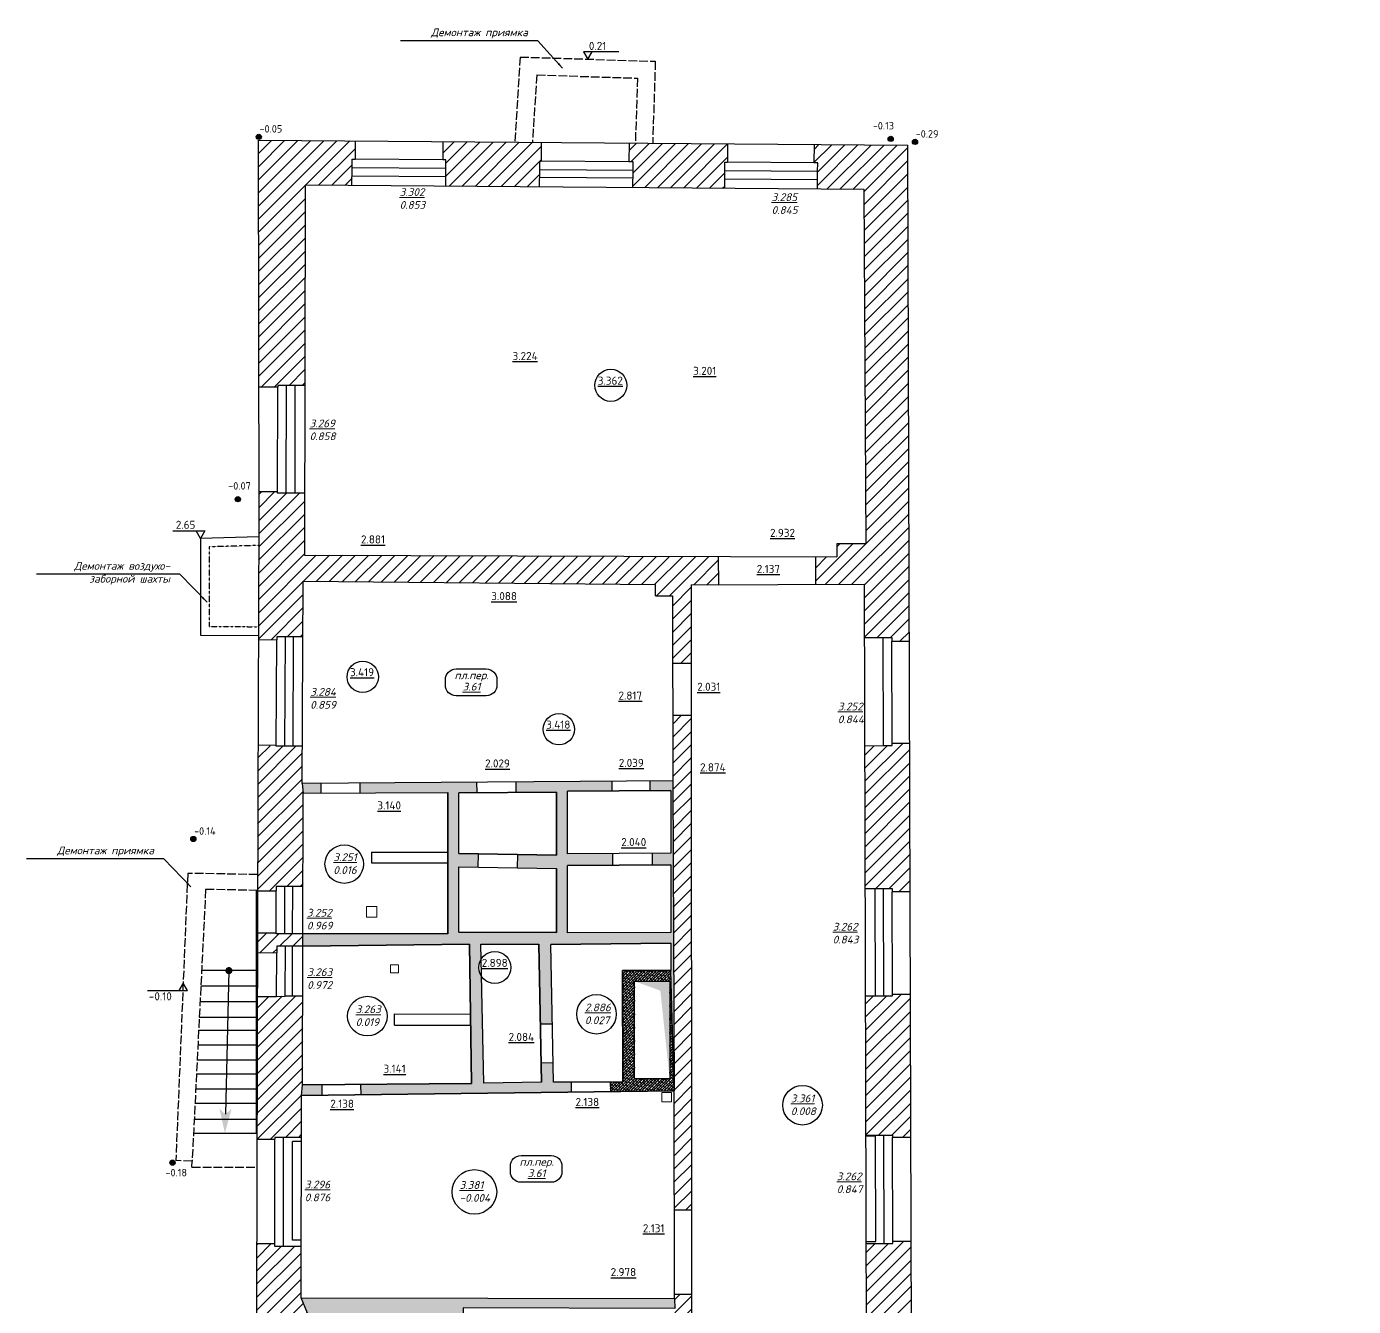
# Model space of a CAD drawing. Header units: millimetres. Extents: x 904015 to 974929, y 1623728 to 1674870.
# Drawn here: x 904015 to 925450, y 1652869 to 1673551 of the extents above; entities that cross this region are included whole.
import ezdxf

# ---------------------------------------------------------------- set-up
doc = ezdxf.new("R2010")
doc.units = ezdxf.units.MM
for name, pattern in [('334', [5, 4, -1]), ('ACAD_ISO02W100', [15, 12, -3]), ('ACAD_ISO10W100', [18, 12, -3, 0, -3])]:
    doc.linetypes.add(name, pattern=pattern)
for name, color, linetype in [('_0', 7, 'Continuous'), ('Вентиляция', 150, 'Continuous'), ('Контур', 7, 'Continuous'), ('Отметки', 7, 'Continuous'), ('Перепад', 251, 'ACAD_ISO02W100'), ('Рама', 121, 'Continuous'), ('Штриховка', 252, 'Continuous')]:
    doc.layers.add(name, color=color, linetype=linetype)
doc.layers.add('Дренаж', color=160, linetype='Continuous', lineweight=20)
doc.styles.add('CIFRY', font='ROMANT.shx', dxfattribs={"oblique": 15, "height": 125})
doc.styles.add('DIST', font='TXT.shx', dxfattribs={"width": 0.8})
doc.styles.add('ISOCPEUR', font='isocpeur.ttf', dxfattribs={"width": 0.95})
doc.dimstyles.new('GENPLAN', dxfattribs={"dimscale": 0.1, "dimtxt": 1.1, "dimasz": 1, "dimexe": 0.65, "dimexo": 0.75, "dimgap": 0.8, "dimtad": 1, "dimdec": 0, "dimlfac": 1000, "dimzin": 0, "dimtxsty": 'DIST', "dimblk1": 'OBLIQUE', "dimblk2": 'OBLIQUE', "dimsah": 1, "dimcen": -1, "dimaunit": 1, "dimadec": 3, "dimazin": 0, "dimtfac": 0.75, "dimtdec": 0, "dimtix": 1, "dimtmove": 0, "dimatfit": 3, "dimfxl": 1, "dimtvp": 0.6, "dimarcsym": 0})

# ---------------------------------------------------------------- blocks, each defined once
blk = doc.blocks.new('S1')
at = {"color": 0, "const_width": 0.75}
blk.add_lwpolyline([(-0.375, 0, 1), (0.375, 0, 1)], format="xyb", close=True, dxfattribs=at)
blk = doc.blocks.new('*U2858')
at = {"layer": 'Штриховка'}
blk.add_lwpolyline([(0, 0), (1.966, 1.237)], dxfattribs=at)
blk.add_solid([(2.223, 1.399), (1.836, 1.272), (1.941, 1.105), (1.966, 1.237)], dxfattribs=at)
at = {"layer": 'Штриховка', "xscale": 0.07662220042706862, "yscale": 0.07662220042706862, "zscale": 0.07662220042706862, "rotation": 180.7212171987366}
blk.add_blockref('S1', (0, 0), dxfattribs=at)
blk = doc.blocks.new('806')
at = {"color": 0, "const_width": 0.6}
blk.add_lwpolyline([(-0.3, 0, 1), (0.3, 0, 1)], format="xyb", close=True, dxfattribs=at)
at = {"color": 0}
blk.add_circle((0, 0), 0.6, dxfattribs=at)
blk = doc.blocks.new('_Oblique')
at = {"color": 0, "linetype": 'ByBlock', "lineweight": -2}
blk.add_line((-0.5, -0.5), (0.5, 0.5), dxfattribs=at)
blk = doc.blocks.new('1этаж')
at = {"layer": '_0', "ltscale": 0.03, "true_color": 0xed1f24}
h = blk.add_hatch(dxfattribs=at)
h.set_pattern_fill('ANSI38', color=240, scale=10)
h.set_pattern_definition([(45, (-1056.295, -780.966), (-22.4506403, 22.4506403), []), (135, (-1056.295, -780.966), (-67.3519209, 22.4506403), [79.375, -47.625])])
h.paths.add_polyline_path([(913399, 1660581), (913034, 1660578), (913035, 1660422), (913364, 1660424), (913364, 1659414), (913063, 1659412), (913064, 1659222), (913364, 1659224), (913364, 1658132), (911698, 1658126), (911698, 1659213), (912424, 1659218), (912423, 1659408), (911698, 1659404), (911698, 1660413), (912419, 1660418), (912418, 1660574), (910867, 1660564), (910868, 1660396), (911519, 1660401), (911519, 1659380), (910888, 1659391), (910884, 1659175), (911519, 1659164), (911519, 1658131), (909941, 1658136), (909942, 1659191), (910250, 1659186), (910254, 1659402), (909942, 1659408), (909942, 1660390), (910236, 1660392), (910235, 1660559), (908350, 1660547), (908349, 1660386), (909763, 1660393), (909763, 1658111), (907424, 1658109), (907424, 1657908), (910115, 1657944), (910144, 1655692), (908360, 1655676), (908362, 1655510), (911760, 1655553), (911760, 1655715), (911472, 1655715), (911466, 1656023), (911270, 1656019), (911276, 1655711), (910346, 1655699), (910309, 1657421, -0.148924), (910265, 1657565, -0.137961), (910303, 1657700), (910297, 1657945), (911233, 1657940), (911258, 1656653), (911454, 1656657), (911430, 1657937), (913365, 1657957), (913365, 1657518), (913418, 1655574)])
h.paths.add_polyline_path([(907720, 1660543), (907412, 1660540), (907429, 1660380), (907720, 1660382)])
h.paths.add_polyline_path([(907727, 1655670), (907419, 1655667), (907398, 1655497), (907730, 1655502)])
h = blk.add_hatch(dxfattribs=at)
h.set_pattern_fill('ANSI38', color=240, scale=10)
h.paths.add_polyline_path([(913365, 1657518), (912584, 1657518), (912593, 1655715), (912389, 1655715), (912391, 1655561), (913418, 1655574)])
h.paths.add_polyline_path([(912781, 1657343), (913348, 1657343), (913348, 1655769), (912781, 1655769)], flags=16)
h = blk.add_hatch(dxfattribs=at)
h.set_pattern_fill('ANSI38', color=240, scale=10)
h.paths.add_polyline_path([(913425, 1652219), (907393, 1652225), (907495, 1651979), (909756, 1651975), (909749, 1648177), (909749, 1648079), (910007, 1647964), (910007, 1648958), (913437, 1648975), (913432, 1649112), (910007, 1649114), (910011, 1652067), (913430, 1652057)])
at = {"layer": 'Штриховка', "ltscale": 0.03}
h = blk.add_hatch(dxfattribs=at)
h.set_pattern_fill('_USER', color=256, scale=150, angle=45, pattern_type=0)
h.set_pattern_definition([(45, (-1056.3, -780.97), (-106.066017, 106.066017), [])])
h.paths.add_polyline_path([(907393, 1652225), (907394, 1653055), (907109, 1653055), (906969, 1653056), (906969, 1653105), (906677, 1653105), (906675, 1652109), (906675, 1650892), (906806, 1650892), (906806, 1650858), (907482, 1650858), (907495, 1651979)])
h.paths.add_polyline_path([(907470, 1649857), (906807, 1649856), (906807, 1649810), (906676, 1649810), (906678, 1646754), (906990, 1646754), (906990, 1646810), (907531, 1646811), (907530, 1647386), (907777, 1647386), (907777, 1647532), (909186, 1647534), (909186, 1647388), (911984, 1647393), (911983, 1647639), (911983, 1647967), (910007, 1647964), (909749, 1648079), (907450, 1648090)])
h.paths.add_polyline_path([(913698, 1652284), (913425, 1652283), (913425, 1652219), (913430, 1652057), (913431, 1650548), (913699, 1650548)])
h.paths.add_polyline_path([(914164, 1647993), (913699, 1647997), (913699, 1649187), (913432, 1649187), (913432, 1649112), (913437, 1648975), (913431, 1647969), (912835, 1647968), (912836, 1647395), (913214, 1647395), (913448, 1647396), (913450, 1646886), (913473, 1642840), (913907, 1642843), (913875, 1647389), (914143, 1647385)])
h.paths.add_polyline_path([(922774, 1640009), (922692, 1640009), (922514, 1640020), (922229, 1640021), (922229, 1639569), (922773, 1639569)])
h.paths.add_polyline_path([(962918, 1645557), (962446, 1645556), (962456, 1642266), (962931, 1642316)])
h.paths.add_polyline_path([(969613, 1645043), (969313, 1645041), (969314, 1644856), (969174, 1644855), (968754, 1644851), (968764, 1643491), (968756, 1643319), (968759, 1642752), (969179, 1642754), (969319, 1642754), (969319, 1642686), (969625, 1642688)])
h.paths.add_polyline_path([(962731, 1653127), (962251, 1653126), (962252, 1652456), (962230, 1652298), (962241, 1650476), (962736, 1650479)])
h.paths.add_polyline_path([(962730, 1657258), (962201, 1657260), (962202, 1656028), (962245, 1656028), (962245, 1655843), (962248, 1654489), (962728, 1654490), (962725, 1655866)])
h.paths.add_polyline_path([(913696, 1661645), (913396, 1661645), (913399, 1660581), (913418, 1655574), (913422, 1653644), (913698, 1653645)])
h.paths.add_polyline_path([(907424, 1658109), (906991, 1658110), (906991, 1658125), (906688, 1658126), (906687, 1657806), (907000, 1657806), (907001, 1657909), (907424, 1657908)])
h.paths.add_polyline_path([(950453, 1636084), (945083, 1636107), (945081, 1635620), (946326, 1635616), (946505, 1635623), (947086, 1635622), (947225, 1635621), (949542, 1635618), (949702, 1635622), (950451, 1635622)])
h.paths.add_polyline_path([(950019, 1629784), (949690, 1629784), (949526, 1629781), (948996, 1629782), (948995, 1629375), (948995, 1629235), (948961, 1629235), (948961, 1629190), (948960, 1628918), (950080, 1628916), (950080, 1629213), (950018, 1629213), (950019, 1629353)])
h.paths.add_polyline_path([(939866, 1646488), (939572, 1646490), (939572, 1646278), (939865, 1646276)], flags=0)
h.paths.add_polyline_path([(944633, 1670737), (931348, 1670716), (931350, 1669371), (931502, 1669371), (931503, 1669191), (931791, 1669191), (931791, 1669244), (931931, 1669244), (932163, 1669244), (932164, 1669986), (943882, 1670004), (943882, 1669255), (944070, 1669255), (944210, 1669255), (944210, 1669219), (944478, 1669219), (944478, 1669379), (944633, 1669379)])
h.paths.add_polyline_path([(944633, 1667395), (944478, 1667394), (944478, 1667551), (944210, 1667551), (944210, 1667505), (944070, 1667505), (943882, 1667505), (943882, 1666226), (944070, 1666226), (944210, 1666226), (944210, 1666193), (944483, 1666193), (944483, 1666351), (944633, 1666351)])
h.paths.add_polyline_path([(932160, 1667509), (931928, 1667509), (931788, 1667510), (931788, 1667541), (931505, 1667541), (931505, 1667399), (931353, 1667399), (931354, 1666342), (931523, 1666342), (931523, 1666160), (931786, 1666160), (931786, 1666223), (931926, 1666222), (932158, 1666222)])
h.paths.add_polyline_path([(932155, 1664493), (931923, 1664493), (931783, 1664494), (931783, 1664539), (931526, 1664539), (931526, 1664384), (931357, 1664383), (931359, 1663302), (931525, 1663302), (931525, 1663155), (931810, 1663155), (931810, 1663182), (931950, 1663182), (932153, 1663182)])
h.paths.add_polyline_path([(944633, 1664368), (944483, 1664368), (944483, 1664524), (944210, 1664524), (944210, 1664487), (944070, 1664487), (943882, 1664487), (943881, 1663205), (944064, 1663205), (944204, 1663205), (944204, 1663177), (944486, 1663177), (944485, 1663329), (944634, 1663329)])
h.paths.add_polyline_path([(944634, 1660849), (944634, 1661302), (944486, 1661302), (944486, 1661462), (944204, 1661461), (944204, 1661430), (944064, 1661430), (943881, 1661430), (943881, 1660132), (944063, 1660132), (944203, 1660133), (944203, 1660120), (944483, 1660121), (944482, 1660272), (944636, 1660273)])
h.paths.add_polyline_path([(932150, 1661450), (931947, 1661450), (931807, 1661451), (931807, 1661485), (931528, 1661485), (931528, 1661338), (931362, 1661337), (931363, 1660268), (931517, 1660268), (931517, 1660102), (931790, 1660103), (931790, 1660126), (931930, 1660126), (932148, 1660126)])
h.paths.add_polyline_path([(944645, 1658294), (944491, 1658294), (944490, 1658427), (944207, 1658426), (944207, 1658380), (944067, 1658379), (943883, 1658379), (943886, 1657112), (944088, 1657112), (944228, 1657113), (944228, 1657091), (944486, 1657092), (944486, 1657261), (944650, 1657262)])
h.paths.add_polyline_path([(932145, 1658400), (931927, 1658400), (931787, 1658401), (931787, 1658436), (931519, 1658436), (931519, 1658275), (931366, 1658275), (931367, 1657612), (931366, 1657214), (931521, 1657213), (931521, 1657074), (931785, 1657073), (931785, 1657091), (931925, 1657090), (932143, 1657090)])
h.paths.add_polyline_path([(932140, 1655353), (931922, 1655353), (931782, 1655354), (931516, 1655367), (931516, 1655216), (931361, 1655216), (931358, 1654172), (931510, 1654172), (931510, 1654017), (931796, 1654017), (931796, 1654037), (931936, 1654036), (932138, 1654036)])
h.paths.add_polyline_path([(944659, 1655220), (944495, 1655219), (944494, 1655363), (944232, 1655362), (944232, 1655358), (944092, 1655357), (943891, 1655357), (943893, 1654082), (944095, 1654082), (944235, 1654083), (944235, 1654030), (944518, 1654032), (944518, 1654178), (944664, 1654179)])
h.paths.add_polyline_path([(944673, 1652178), (944527, 1652178), (944526, 1652342), (944239, 1652341), (944239, 1652289), (944099, 1652288), (943898, 1652288), (943901, 1651034), (944102, 1651034), (944242, 1651035), (944242, 1650997), (944520, 1650999), (944520, 1651140), (944678, 1651141)])
h.paths.add_polyline_path([(932135, 1652310), (931933, 1652310), (931793, 1652309), (931505, 1652309), (931505, 1652176), (931353, 1652176), (931351, 1651113), (931499, 1651112), (931499, 1650974), (931791, 1650973), (931791, 1651000), (931931, 1650999), (932133, 1650999)])
h.paths.add_polyline_path([(907429, 1660380), (907412, 1660540), (907415, 1661141), (907133, 1661142), (906993, 1661142), (906696, 1661161), (906693, 1660301), (906690, 1658806), (906992, 1658805), (906992, 1658875), (907132, 1658875), (907426, 1658874)])
h.paths.add_polyline_path([(907422, 1657102), (907139, 1657103), (906999, 1657096), (906686, 1657097), (906681, 1654789), (906972, 1654789), (906972, 1654820), (907112, 1654819), (907397, 1654819), (907398, 1655497), (907419, 1655667)])
h.paths.add_polyline_path([(928531, 1647981), (928353, 1647981), (928353, 1648098), (927418, 1648099), (927417, 1648006), (926379, 1648007), (926379, 1647785), (926357, 1647785), (926355, 1647385), (928491, 1647375), (928491, 1647490), (928492, 1647570), (928530, 1647570)], flags=17)
edge = h.paths.add_edge_path()
edge.add_line((933238, 1625638), (933234, 1625719))
edge.add_line((933234, 1625719), (933115, 1625713))
edge.add_line((933115, 1625713), (933117, 1625848))
edge.add_line((933117, 1625848), (933028, 1625849))
edge.add_arc((932622, 1625857), 406, 358.9667, 535.3408)
edge.add_line((932218, 1625890), (932115, 1625891))
edge.add_line((932115, 1625891), (932104, 1624748))
edge.add_line((932104, 1624748), (933285, 1624735))
edge.add_line((933285, 1624735), (933286, 1624834))
edge.add_arc((933258, 1625236), 402, 274.0488, 452.8494)
edge = h.paths.add_edge_path()
edge.add_arc((935313, 1625232), 408, 0, 360)
edge = h.paths.add_edge_path()
edge.add_arc((938254, 1625233), 406, 0, 360)
edge = h.paths.add_edge_path()
edge.add_arc((941291, 1625234), 407, 0, 360)
edge = h.paths.add_edge_path()
edge.add_line((944445, 1625954), (944347, 1625951))
edge.add_arc((943935, 1625877), 419, 10.2053, 183.4587)
edge.add_line((943517, 1625851), (943435, 1625850))
edge.add_line((943435, 1625850), (943437, 1625730))
edge.add_line((943437, 1625730), (943289, 1625729))
edge.add_line((943289, 1625729), (943289, 1625647))
edge.add_arc((943314, 1625239), 409, 93.5576, 270.224)
edge.add_line((943316, 1624829), (943316, 1624759))
edge.add_line((943316, 1624759), (944468, 1624754))
edge.add_line((944468, 1624754), (944445, 1625954))
h.paths.add_polyline_path([(969356, 1670956), (968076, 1670956), (968016, 1670818), (968035, 1670201), (968627, 1670184), (968609, 1668755), (968583, 1668485), (968601, 1665792), (968598, 1665603), (968599, 1664540), (968058, 1664540), (968050, 1664249), (967614, 1664255), (967605, 1663752), (968629, 1663733), (968630, 1663438), (968918, 1663439), (969058, 1663440), (969059, 1663390), (969389, 1663391), (969388, 1663663)])
h.paths.add_polyline_path([(968585, 1664476), (968585, 1664249), (968139, 1664249), (968139, 1664476)], flags=16)
h.paths.add_polyline_path([(967045, 1670821), (966973, 1670956), (964954, 1670956), (964954, 1670632), (965003, 1670631), (965002, 1670491), (965000, 1670192), (966450, 1670181), (966701, 1670239), (967035, 1670229)])
h.paths.add_polyline_path([(963516, 1670642), (963530, 1670642), (963530, 1670955), (961937, 1670955), (961938, 1670645), (961952, 1670505), (961954, 1670203), (962845, 1670208), (963080, 1670206), (963512, 1670203), (963515, 1670502)])
h.paths.add_polyline_path([(960511, 1670955), (958957, 1670955), (959002, 1662831), (959303, 1662832), (959302, 1662869), (959442, 1662870), (959726, 1662871), (959721, 1663848), (960314, 1663845), (960316, 1664361), (959729, 1664370), (959705, 1670191), (960476, 1670195), (960474, 1670497), (960474, 1670637), (960511, 1670637)])
h.paths.add_polyline_path([(966262, 1664275), (961656, 1664342), (961641, 1663838), (962197, 1663838), (962197, 1663039), (962198, 1662202), (962358, 1662202), (962358, 1661614), (962198, 1661614), (962200, 1658650), (962734, 1658648), (962751, 1663844), (966252, 1663778)])
h.paths.add_polyline_path([(959734, 1661140), (959451, 1661139), (959311, 1661138), (959311, 1661169), (959011, 1661167), (959022, 1659204), (959024, 1658777), (959323, 1658778), (959323, 1658831), (959463, 1658831), (959743, 1658832), (959738, 1660267)])
h.paths.add_polyline_path([(959748, 1657078), (959468, 1657077), (959328, 1657077), (959328, 1657144), (959030, 1657143), (959038, 1654763), (959327, 1654764), (959326, 1654820), (959466, 1654822), (959751, 1654824), (959742, 1655794), (959752, 1655974)])
h.paths.add_polyline_path([(959771, 1652504), (959766, 1653101), (959482, 1653098), (959342, 1653091), (959044, 1653089), (959052, 1650862), (959343, 1650863), (959342, 1650885), (959482, 1650886), (959788, 1650889), (959773, 1652346)])
h.paths.add_polyline_path([(946957, 1640610), (946161, 1640610), (946000, 1640616), (940729, 1640619), (940557, 1640630), (938193, 1640636), (938214, 1641771), (938217, 1641914), (938267, 1644653), (939206, 1644654), (939390, 1644654), (940597, 1644656), (940765, 1644647), (945983, 1644631), (946154, 1644665), (946505, 1644666), (946505, 1644822), (944568, 1644818), (944539, 1647413), (945887, 1647411), (945887, 1647552), (945888, 1647692), (945926, 1647692), (945927, 1648129), (944691, 1648132), (944687, 1649181), (944528, 1649180), (944528, 1649323), (944246, 1649322), (944246, 1649302), (944106, 1649301), (943905, 1649301), (943908, 1647721), (932127, 1647717), (932130, 1649266), (931928, 1649266), (931788, 1649266), (931788, 1649293), (931495, 1649294), (931494, 1649135), (931346, 1649136), (931343, 1648092), (930286, 1648094), (930286, 1647977), (930138, 1647978), (930138, 1647562), (930170, 1647562), (930169, 1647482), (930169, 1647367), (931490, 1647360), (931497, 1644812), (930941, 1644818), (930941, 1644649), (935554, 1644648), (935704, 1644645), (936918, 1644636), (937113, 1644634), (938060, 1644626), (938262, 1644652), (938186, 1640636), (935701, 1640644), (935526, 1640633), (930051, 1640644), (929882, 1640645), (929237, 1640648), (929234, 1640059), (937802, 1640040), (946955, 1640007)])
h.paths.add_polyline_path([(934568, 1645253), (934574, 1647392), (939571, 1647431), (939571, 1647159), (939870, 1647157), (939871, 1647397), (943919, 1647406), (943920, 1645262), (939858, 1645260), (939860, 1645514), (939573, 1645516), (939573, 1645244)], flags=16)
h.paths.add_polyline_path([(934278, 1645254), (932110, 1645254), (932109, 1647377), (934284, 1647396)], flags=16)
h.paths.add_polyline_path([(929616, 1644832), (924460, 1644886), (924465, 1647394), (925421, 1647390), (925423, 1647790), (925369, 1647790), (925370, 1648009), (925233, 1648009), (925233, 1648103), (923706, 1648106), (923239, 1648107), (923239, 1647795), (923279, 1647795), (923279, 1647655), (923279, 1647387), (923898, 1647387), (923898, 1640011), (923559, 1640011), (923558, 1639568), (924366, 1639567), (924345, 1640070), (928191, 1640061), (928191, 1640653), (927598, 1640656), (924487, 1640656), (924483, 1641731), (924470, 1644676), (927451, 1644689), (927622, 1644690), (929616, 1644666)])
h.paths.add_polyline_path([(920965, 1641356), (920965, 1642860), (920955, 1642926), (920960, 1643209), (920965, 1643270), (920965, 1644297), (920963, 1644351), (920963, 1644578), (920965, 1644642), (920965, 1647388), (921554, 1647388), (921554, 1647656), (921554, 1647796), (921595, 1647796), (921595, 1648110), (919483, 1648114), (919482, 1647795), (919513, 1647398), (920519, 1647398), (920516, 1645860), (918883, 1645870), (918881, 1645548), (919057, 1645547), (919058, 1645658), (920507, 1645649), (920509, 1639971), (920182, 1639971), (920182, 1639747), (919479, 1639747), (919479, 1639569), (920858, 1639569), (920857, 1639299), (921280, 1639299), (921273, 1639570), (921404, 1639570), (921404, 1640022), (920979, 1640022), (920980, 1641185)])
h.paths.add_polyline_path([(917322, 1639970), (916926, 1639970), (916922, 1640512), (916769, 1640511), (916764, 1641075), (916917, 1641076), (916896, 1643806), (916753, 1643805), (916741, 1645430), (916884, 1645431), (916868, 1647398), (917895, 1647398), (917921, 1647728), (917892, 1648117), (917264, 1648118), (917261, 1649167), (916966, 1649166), (916966, 1649137), (916826, 1649137), (916531, 1649136), (916534, 1647973), (916150, 1647976), (916144, 1647395), (916435, 1647395), (916459, 1643717), (916518, 1643717), (916521, 1643270), (916563, 1643271), (916570, 1642091), (916469, 1642090), (916481, 1640118), (915976, 1640134), (915976, 1639568), (917780, 1639568), (917780, 1639747), (917322, 1639747)])
h.paths.add_polyline_path([(913962, 1635947), (913962, 1636113), (913926, 1639567), (914290, 1639567), (914293, 1640124), (913926, 1640125), (913916, 1641487), (913481, 1641484), (913503, 1637678), (913638, 1637679), (913647, 1636131), (913512, 1636131), (907546, 1636143), (907546, 1636672), (907156, 1636671), (907016, 1636671), (907016, 1636741), (906710, 1636740), (906716, 1635307), (913102, 1635283), (913104, 1634589), (913417, 1634590), (913416, 1634648), (913556, 1634648), (913693, 1634649), (913693, 1634717), (913964, 1634717)])
h.paths.add_polyline_path([(907539, 1640991), (906692, 1640987), (906702, 1638444), (907013, 1638446), (907013, 1638501), (907153, 1638501), (907543, 1638502), (907542, 1638995), (907401, 1638995), (907399, 1640394), (907540, 1640394)])
h.paths.add_polyline_path([(907534, 1645034), (907132, 1645033), (906992, 1645033), (906992, 1645097), (906679, 1645097), (906680, 1643734), (906685, 1642510), (907537, 1642513)])
h.paths.add_polyline_path([(917249, 1653139), (916953, 1653138), (916953, 1653106), (916813, 1653106), (916521, 1653105), (916526, 1650851), (916822, 1650852), (916962, 1650852), (916962, 1650793), (917256, 1650794)])
h.paths.add_polyline_path([(917237, 1657131), (916946, 1657130), (916946, 1657109), (916806, 1657109), (916511, 1657108), (916516, 1654856), (916809, 1654857), (916949, 1654857), (916949, 1654819), (917244, 1654820)])
h.paths.add_polyline_path([(917225, 1661187), (916943, 1661187), (916943, 1661150), (916803, 1661150), (916501, 1661149), (916507, 1658843), (916802, 1658844), (916942, 1658844), (916942, 1658789), (917232, 1658790)])
h.paths.add_polyline_path([(917197, 1670851), (915682, 1670863), (915679, 1670566), (915739, 1670566), (915738, 1670426), (915736, 1670144), (916488, 1670138), (916524, 1664409), (916049, 1664411), (916049, 1664199), (915704, 1664200), (915706, 1663757), (916494, 1663760), (916497, 1662896), (916799, 1662897), (916939, 1662897), (916939, 1662831), (917221, 1662832)])
h.paths.add_polyline_path([(914133, 1664205), (907451, 1664229), (907452, 1665230), (907155, 1665230), (907015, 1665231), (907015, 1665257), (906709, 1665257), (906710, 1664826), (906703, 1662863), (907000, 1662862), (907000, 1662909), (907140, 1662909), (907421, 1662908), (907425, 1663810), (913119, 1663753), (913117, 1663573), (913391, 1663572), (913394, 1662477), (913696, 1662478), (913696, 1663749), (914135, 1663751)])
h.paths.add_polyline_path([(907459, 1670208), (908216, 1670202), (908218, 1670488), (908219, 1670628), (908265, 1670628), (908267, 1670921), (906703, 1670933), (906707, 1666947), (907017, 1666948), (907017, 1666972), (907157, 1666972), (907455, 1666972)])
h.paths.add_polyline_path([(911250, 1670596), (911272, 1670596), (911274, 1670898), (909683, 1670910), (909681, 1670617), (909734, 1670616), (909733, 1670476), (909731, 1670191), (911247, 1670179), (911249, 1670456)])
h.paths.add_polyline_path([(914241, 1670577), (914281, 1670577), (914284, 1670874), (912693, 1670887), (912690, 1670585), (912758, 1670584), (912757, 1670444), (912755, 1670167), (914238, 1670156), (914240, 1670437)])
h.paths.add_polyline_path([(922150, 1636152), (921295, 1636153), (921312, 1636416), (920851, 1636405), (920873, 1636080), (920866, 1635914), (920867, 1634633), (920860, 1634596), (920858, 1634303), (920868, 1634260), (920863, 1627831), (920265, 1627837), (920264, 1627690), (918878, 1627702), (918879, 1627849), (918170, 1627856), (918166, 1627468), (918165, 1627328), (918167, 1627328), (918167, 1627011), (919140, 1627010), (919139, 1626883), (919544, 1626880), (919545, 1627009), (921690, 1627006), (921708, 1628967), (921918, 1628967), (921919, 1629283), (921864, 1629284), (921864, 1629424), (921864, 1629819), (921309, 1629819), (921304, 1635708), (922148, 1635704)])
h.paths.add_polyline_path([(916718, 1627869), (913974, 1627893), (913973, 1628250), (913693, 1628250), (913693, 1628313), (913579, 1628313), (913439, 1628312), (913439, 1628355), (913127, 1628353), (913131, 1627019), (915264, 1627016), (915263, 1626894), (915664, 1626890), (915665, 1627015), (916721, 1627014), (916722, 1627341), (916713, 1627341), (916715, 1627481)])
h.paths.add_polyline_path([(913970, 1630066), (913820, 1630066), (913819, 1630166), (913569, 1630165), (913429, 1630165), (913429, 1630178), (913120, 1630177), (913124, 1629110), (913438, 1629111), (913438, 1629114), (913578, 1629114), (913692, 1629115), (913691, 1629252), (913972, 1629252)])
h.paths.add_polyline_path([(913968, 1631927), (913695, 1631927), (913695, 1632018), (913575, 1632017), (913435, 1632017), (913434, 1632057), (913113, 1632055), (913117, 1630942), (913428, 1630943), (913428, 1630985), (913568, 1630985), (913818, 1630986), (913818, 1631040), (913969, 1631041)])
h.paths.add_polyline_path([(913965, 1633748), (913694, 1633748), (913694, 1633826), (913558, 1633825), (913418, 1633825), (913418, 1633867), (913107, 1633865), (913111, 1632779), (913433, 1632780), (913433, 1632837), (913573, 1632837), (913694, 1632838), (913693, 1632943), (913966, 1632943)])
h.paths.add_polyline_path([(924622, 1629821), (923647, 1629820), (923647, 1629425), (923647, 1629285), (923550, 1629285), (923549, 1628964), (924692, 1628961), (924692, 1629273), (924622, 1629273), (924622, 1629413)])
h.paths.add_polyline_path([(927460, 1629426), (927458, 1629821), (927168, 1629819), (927151, 1635681), (929759, 1635667), (929960, 1635662), (931316, 1635658), (931317, 1636144), (923607, 1636151), (923606, 1635697), (927139, 1635681), (927150, 1629820), (926442, 1629822), (926442, 1629414), (926442, 1629274), (926365, 1629274), (926364, 1628958), (927525, 1628956), (927526, 1629287), (927461, 1629286)])
h.paths.add_polyline_path([(930281, 1629405), (930282, 1629833), (929852, 1629835), (929692, 1629835), (929236, 1629832), (929238, 1629437), (929239, 1629297), (929169, 1629297), (929169, 1628952), (930329, 1628950), (930329, 1629265), (930280, 1629265)])
edge = h.paths.add_edge_path()
edge.add_line((933160, 1629271), (933126, 1629271))
edge.add_line((933126, 1629271), (933127, 1629411))
edge.add_line((933127, 1629411), (933128, 1629824))
edge.add_line((933128, 1629824), (932051, 1629827))
edge.add_line((932051, 1629827), (932050, 1629399))
edge.add_line((932050, 1629399), (932049, 1629259))
edge.add_line((932049, 1629259), (931986, 1629259))
edge.add_line((931986, 1629259), (931985, 1628947))
edge.add_line((931985, 1628947), (932206, 1628946))
edge.add_line((932206, 1628946), (932203, 1628751))
edge.add_line((932203, 1628751), (932238, 1628751))
edge.add_arc((932644, 1628737), 406, 178.0561, 364.2426)
edge.add_line((933048, 1628767), (933043, 1628948))
edge.add_line((933043, 1628948), (933141, 1628948))
edge.add_line((933141, 1628948), (933141, 1628948))
edge.add_line((933141, 1628948), (933160, 1629271))
h.paths.add_polyline_path([(936031, 1629814), (934897, 1629818), (934896, 1629405), (934895, 1629265), (934835, 1629266), (934835, 1628948), (935186, 1628948), (936028, 1628947)])
h.paths.add_polyline_path([(938945, 1629804), (937564, 1629809), (937561, 1628944), (938942, 1628942)])
h.paths.add_polyline_path([(941597, 1629795), (940467, 1629799), (940464, 1628940), (941310, 1628938), (941645, 1628939), (941645, 1629241), (941595, 1629242), (941596, 1629382)])
edge = h.paths.add_edge_path()
edge.add_line((944409, 1629786), (943386, 1629789))
edge.add_line((943386, 1629789), (943385, 1629376))
edge.add_line((943385, 1629376), (943384, 1629236))
edge.add_line((943384, 1629236), (943327, 1629236))
edge.add_line((943327, 1629236), (943327, 1628941))
edge.add_line((943327, 1628941), (943435, 1628941))
edge.add_line((943435, 1628941), (943445, 1628774))
edge.add_arc((943992, 1628812), 548, 183.9414, 201.6611)
edge.add_arc((943859, 1628713), 391, 195.3858, 363.4754)
edge.add_line((944249, 1628737), (944336, 1628737))
edge.add_line((944336, 1628737), (944337, 1628930))
edge.add_line((944337, 1628930), (944466, 1628930))
edge.add_line((944466, 1628930), (944467, 1629229))
edge.add_line((944467, 1629229), (944407, 1629229))
edge.add_line((944407, 1629229), (944408, 1629369))
edge.add_line((944408, 1629369), (944409, 1629786))
h.paths.add_polyline_path([(947214, 1629786), (946477, 1629787), (946293, 1629780), (946189, 1629780), (946188, 1629363), (946187, 1629223), (946119, 1629223), (946118, 1628926), (947282, 1628923), (947283, 1629239), (947213, 1629239), (947213, 1629379)])
h.paths.add_polyline_path([(935165, 1636141), (933258, 1636143), (933258, 1635653), (933560, 1635652), (933734, 1635652), (935164, 1635648)])
h.paths.add_polyline_path([(939237, 1636131), (938041, 1636136), (938040, 1635977), (937538, 1635979), (937539, 1636139), (937446, 1636139), (937054, 1636139), (937053, 1635642), (937353, 1635641), (937762, 1635640), (939235, 1635636)])
h.paths.add_polyline_path([(943102, 1636115), (941219, 1636123), (941217, 1635630), (941793, 1635629), (941954, 1635628), (943099, 1635625)])
h.paths.add_polyline_path([(955683, 1635877), (955664, 1636043), (955653, 1636286), (955229, 1636294), (955245, 1636064), (951262, 1636081), (951260, 1635622), (955238, 1635622), (955303, 1629776), (954652, 1629777), (954652, 1629345), (954651, 1629205), (954572, 1629205), (954571, 1628908), (954892, 1628907), (954917, 1626936), (956965, 1626919), (956964, 1626797), (957365, 1626794), (957366, 1626916), (958392, 1626908), (958395, 1627233), (958390, 1627373), (958390, 1627795), (955716, 1627795), (955708, 1629948), (955584, 1629948), (955569, 1631573), (955569, 1631717), (955714, 1631718), (955678, 1635376), (955683, 1635459)])
h.paths.add_polyline_path([(952835, 1629780), (951805, 1629781), (951804, 1629350), (951804, 1629210), (951732, 1629210), (951732, 1628913), (952917, 1628911), (952918, 1629208), (952834, 1629208), (952834, 1629348)], flags=17)
h.paths.add_polyline_path([(963377, 1628202), (963059, 1628199), (963059, 1628182), (962919, 1628181), (962521, 1628176), (962525, 1627795), (959856, 1627795), (959856, 1627373), (959856, 1627233), (959822, 1627233), (959819, 1626896), (960841, 1626888), (960840, 1626759), (961245, 1626755), (961246, 1626885), (963388, 1626867)])
h.paths.add_polyline_path([(963362, 1630052), (963052, 1630049), (963052, 1630021), (962912, 1630019), (962500, 1630015), (962511, 1629029), (962910, 1629033), (963050, 1629035), (963050, 1628998), (963371, 1629000)])
h.paths.add_polyline_path([(963348, 1631902), (963024, 1631900), (963024, 1631849), (962884, 1631849), (962481, 1631848), (962481, 1631672), (962483, 1631524), (962490, 1630861), (962902, 1630866), (963042, 1630867), (963043, 1630833), (963356, 1630835)])
h.paths.add_polyline_path([(963333, 1633703), (963018, 1633700), (963018, 1633674), (962878, 1633673), (962475, 1633672), (962478, 1632689), (962881, 1632690), (963021, 1632691), (963021, 1632670), (963341, 1632673)])
h.paths.add_polyline_path([(969655, 1636647), (969342, 1636645), (969342, 1636586), (969202, 1636585), (968773, 1636584), (968774, 1636144), (964872, 1636124), (964672, 1636121), (962946, 1636137), (962927, 1637878), (962924, 1638071), (962922, 1638374), (962459, 1638371), (962456, 1636124), (962468, 1635960), (962472, 1634526), (962876, 1634527), (963016, 1634528), (963016, 1634500), (963327, 1634502), (963320, 1635277), (969661, 1635263)])
h.paths.add_polyline_path([(969634, 1640940), (969326, 1640938), (969326, 1640926), (969186, 1640925), (968766, 1640924), (968770, 1640083), (968763, 1639896), (968768, 1638374), (969197, 1638375), (969337, 1638376), (969337, 1638326), (969646, 1638327)])
h.paths.add_polyline_path([(962931, 1641395), (962459, 1641446), (962463, 1640028), (962057, 1640018), (962058, 1639564), (962461, 1639568), (962461, 1639210), (962918, 1639213), (962916, 1639622), (962925, 1640100), (962932, 1640100)])
h.paths.add_polyline_path([(969599, 1647922), (969471, 1647921), (969462, 1649122), (969132, 1649119), (969133, 1649033), (968993, 1649032), (968715, 1649030), (968723, 1647933), (962741, 1647940), (962739, 1649127), (962250, 1649126), (962257, 1647945), (962202, 1647945), (962209, 1647360), (962441, 1647359), (962442, 1646956), (962915, 1646957), (962915, 1647217), (962913, 1647217), (962913, 1647336), (963279, 1647336), (963279, 1647166), (963351, 1647164), (963351, 1647329), (967637, 1647321), (967637, 1646802), (968739, 1646814), (969159, 1646817), (969299, 1646818), (969300, 1646722), (969605, 1646723)])
h.paths.add_polyline_path([(968717, 1647324), (968717, 1646927), (967770, 1646927), (967770, 1647324)], flags=16)
h.paths.add_polyline_path([(960227, 1647969), (959819, 1647974), (959807, 1649143), (959501, 1649140), (959361, 1649139), (959360, 1649167), (959058, 1649166), (959062, 1648096), (958441, 1648098), (958354, 1647852), (958418, 1647366), (959438, 1647363), (959442, 1645862), (959010, 1645859), (959012, 1645647), (959443, 1645649), (959443, 1645403), (959588, 1645403), (959586, 1643837), (959440, 1643837), (959436, 1641238), (959589, 1641238), (959588, 1640733), (959435, 1640733), (959435, 1640295), (959319, 1640295), (959342, 1639976), (959057, 1639973), (959060, 1639682), (958271, 1639674), (958273, 1639527), (960314, 1639547), (960286, 1639997), (959886, 1639999), (959886, 1641708), (959747, 1641708), (959747, 1642582), (959817, 1642582), (959817, 1643020), (959886, 1643020), (959885, 1647367), (960225, 1647366)])
h.paths.add_polyline_path([(956842, 1647855), (956749, 1648102), (954656, 1648107), (954656, 1647829), (954695, 1647829), (954694, 1647689), (954693, 1647357), (955345, 1647354), (955345, 1646021), (955354, 1645871), (955365, 1644749), (955390, 1644624), (955389, 1643788), (955382, 1643079), (955390, 1641279), (954006, 1641264), (954001, 1641393), (953725, 1641391), (953726, 1641231), (953851, 1641233), (953871, 1639938), (953857, 1639938), (953860, 1639479), (955189, 1639489), (955191, 1639226), (955627, 1639235), (955617, 1639501), (956591, 1639510), (956590, 1639659), (956132, 1639655), (956129, 1639946), (955874, 1639944), (955836, 1645634), (958014, 1645643), (958013, 1645852), (955806, 1645836), (955800, 1647374), (956801, 1647371)])
h.paths.add_polyline_path([(955382, 1641074), (955382, 1639935), (954125, 1639935), (954125, 1641074)], flags=16)
h.paths.add_polyline_path([(952998, 1647696), (952999, 1647836), (953046, 1647836), (953046, 1648111), (951628, 1648115), (951628, 1648010), (950583, 1648011), (950583, 1647688), (950582, 1647548), (950582, 1647401), (951767, 1647399), (951798, 1644835), (947434, 1644825), (947434, 1644670), (948469, 1644675), (948642, 1644669), (951800, 1644678), (951833, 1641664), (951833, 1641563), (951830, 1640589), (948748, 1640599), (948583, 1640610), (948264, 1640610), (948262, 1640002), (951661, 1639990), (951661, 1639461), (952782, 1639470), (952779, 1639931), (952488, 1639929), (952466, 1643371), (952735, 1643365), (952738, 1643529), (952452, 1643531), (952416, 1647367), (952997, 1647364)])
h.paths.add_polyline_path([(948916, 1648100), (947547, 1648101), (947546, 1647688), (947585, 1647688), (947585, 1647548), (947585, 1647407), (948858, 1647405), (948858, 1647552), (948859, 1647692), (948915, 1647692)], flags=17)
h.paths.add_polyline_path([(969434, 1653204), (969103, 1653202), (969103, 1653162), (968963, 1653161), (968685, 1653159), (968702, 1650810), (968980, 1650812), (969120, 1650813), (969120, 1650765), (969451, 1650767)])
h.paths.add_polyline_path([(969412, 1657361), (968660, 1657358), (968670, 1655258), (968673, 1654896), (968950, 1654898), (969090, 1654899), (969091, 1654844), (969423, 1654846), (969419, 1655374)])
h.paths.add_polyline_path([(969395, 1661701), (969067, 1661700), (969067, 1661660), (968927, 1661659), (968639, 1661658), (968655, 1658305), (969408, 1658308)])
at = {"ltscale": 0.03}
for points in [[(913399, 1660581), (907412, 1660540), (907429, 1660380)], [(913399, 1660581), (913418, 1655574)], [(907424, 1658109), (907429, 1660380), (909763, 1660393), (909763, 1658111), (907424, 1658109)], [(909942, 1659408), (909942, 1660390), (911519, 1660401), (911519, 1659380), (909942, 1659408)], [(911698, 1659404), (911698, 1660413), (913364, 1660424), (913364, 1659414), (911698, 1659404)], [(909941, 1658136), (909942, 1659191), (911519, 1659164), (911519, 1658131), (909941, 1658136)], [(911698, 1658126), (911698, 1659213), (913364, 1659224), (913364, 1658132), (911698, 1658126)], [(907424, 1657908), (907424, 1658109)], [(907419, 1655667), (907424, 1657908), (910115, 1657944), (910144, 1655692), (907419, 1655667)], [(911276, 1655711), (910346, 1655699), (910297, 1657945), (911233, 1657940), (911276, 1655711)], [(911472, 1655715), (911430, 1657937), (913365, 1657957), (913365, 1657518), (912584, 1657518), (912593, 1655715)], [(913418, 1655574), (913365, 1657518)], [(912781, 1655769), (912781, 1657343), (913348, 1657343), (913348, 1655769), (912781, 1655769)], [(907398, 1655497), (907419, 1655667)], [(907398, 1655497), (913418, 1655574)], [(907495, 1651979), (907393, 1652225), (913425, 1652219), (913430, 1652057), (910011, 1652067), (910007, 1649114), (913432, 1649112), (913437, 1648975), (910007, 1648958), (910007, 1647964), (909749, 1648079)]]:
    blk.add_lwpolyline(points, dxfattribs=at)
at = {"layer": 'Вентиляция', "color": 1, "ltscale": 0.03}
for p, q in [((905770, 1664500), (905768, 1662937)), ((906709, 1664525), (905770, 1664500)), ((905768, 1662937), (906703, 1662932))]:
    blk.add_line(p, q, dxfattribs=at)
at = {"layer": 'Вентиляция', "color": 1, "linetype": 'ACAD_ISO10W100', "ltscale": 0.02}
for p, q in [((905909, 1664363), (905908, 1663076)), ((906708, 1664385), (905909, 1664363)), ((905908, 1663076), (906703, 1663072))]:
    blk.add_line(p, q, dxfattribs=at)
at = {"layer": 'Дренаж', "ltscale": 0.03}
for points in [[(908448, 1658550), (908619, 1658550), (908619, 1658381), (908448, 1658381)], [(908970, 1657611), (908840, 1657611), (908840, 1657481), (908970, 1657481)], [(913375, 1655397), (913222, 1655397), (913222, 1655545), (913375, 1655545)]]:
    blk.add_lwpolyline(points, close=True, dxfattribs=at)
at = {"layer": 'Контур', "ltscale": 15}
for p, q in [((906703, 1670933), (917197, 1670851)), ((906703, 1670933), (906710, 1664826)), ((908267, 1670921), (908265, 1670628)), ((909683, 1670910), (909681, 1670617)), ((911274, 1670898), (911272, 1670596)), ((912693, 1670887), (912690, 1670585)), ((914284, 1670874), (914281, 1670577)), ((915682, 1670863), (915679, 1670566)), ((917264, 1648118), (917197, 1670851)), ((908216, 1670202), (908218, 1670488)), ((908218, 1670488), (908219, 1670628)), ((908219, 1670628), (908265, 1670628)), ((909734, 1670616), (909681, 1670617)), ((909731, 1670191), (909733, 1670476)), ((909733, 1670476), (909734, 1670616)), ((911247, 1670179), (911249, 1670456)), ((911249, 1670456), (911250, 1670596)), ((911250, 1670596), (911272, 1670596)), ((912758, 1670584), (912690, 1670585)), ((912755, 1670167), (912757, 1670444)), ((912757, 1670444), (912758, 1670584)), ((914238, 1670156), (914240, 1670437)), ((914240, 1670437), (914241, 1670577)), ((914241, 1670577), (914281, 1670577)), ((915739, 1670566), (915679, 1670566)), ((915738, 1670426), (915739, 1670566)), ((909732, 1670341), (908217, 1670353)), ((912756, 1670318), (911248, 1670330)), ((915737, 1670295), (914239, 1670306)), ((915736, 1670144), (915738, 1670426)), ((907459, 1670208), (907451, 1664229)), ((916488, 1670138), (907459, 1670208)), ((916524, 1664409), (916488, 1670138)), ((906707, 1666947), (907017, 1666948)), ((907157, 1666972), (907017, 1666972)), ((907017, 1666972), (907017, 1666948)), ((907455, 1666972), (907157, 1666972)), ((907295, 1666972), (907292, 1665230)), ((906709, 1665257), (907015, 1665257)), ((907015, 1665231), (907015, 1665257)), ((907155, 1665230), (907015, 1665231)), ((907452, 1665230), (907155, 1665230)), ((906710, 1664826), (906693, 1660301)), ((907451, 1664229), (916049, 1664199)), ((916524, 1664409), (916049, 1664411)), ((916049, 1664411), (916049, 1664199)), ((914133, 1664205), (914135, 1663751)), ((915704, 1664200), (915706, 1663757)), ((907412, 1660540), (907425, 1663810)), ((907425, 1663810), (913119, 1663753)), ((913117, 1663573), (913119, 1663753)), ((913117, 1663573), (913391, 1663572)), ((913391, 1663572), (913399, 1660581)), ((913696, 1663749), (916494, 1663760)), ((913696, 1663749), (913699, 1647997)), ((916534, 1647973), (916494, 1663760)), ((906703, 1662863), (907000, 1662862)), ((907140, 1662909), (907000, 1662909)), ((907000, 1662909), (907000, 1662862)), ((907421, 1662908), (907140, 1662909)), ((907264, 1661141), (907271, 1662908)), ((916497, 1662896), (916799, 1662897)), ((916799, 1662897), (916939, 1662897)), ((916939, 1662897), (916939, 1662831)), ((917221, 1662832), (916939, 1662831)), ((913696, 1662478), (913394, 1662477)), ((913396, 1661645), (913696, 1661645)), ((906696, 1661161), (906993, 1661160)), ((906993, 1661142), (906993, 1661160)), ((907133, 1661142), (906993, 1661142)), ((907415, 1661141), (907133, 1661142)), ((916501, 1661149), (916803, 1661150)), ((916803, 1661150), (916943, 1661150)), ((917225, 1661187), (916943, 1661187)), ((916943, 1661150), (916943, 1661187)), ((913399, 1660581), (907412, 1660540)), ((912419, 1660418), (912418, 1660574)), ((913035, 1660422), (913034, 1660578)), ((907424, 1658109), (907429, 1660380)), ((907429, 1660380), (909763, 1660393)), ((907720, 1660382), (907720, 1660543)), ((908349, 1660386), (908350, 1660547)), ((909762, 1658111), (909763, 1660393)), ((911519, 1660401), (909942, 1660390)), ((909942, 1659408), (909942, 1660390)), ((910236, 1660392), (910235, 1660559)), ((910868, 1660396), (910867, 1660564)), ((911519, 1659380), (911519, 1660401)), ((913364, 1660424), (911698, 1660413)), ((911698, 1659404), (911698, 1660413)), ((913364, 1660424), (913364, 1659414)), ((906693, 1660301), (906675, 1652109)), ((908531, 1659428), (909763, 1659427)), ((908531, 1659428), (908531, 1659259)), ((909942, 1659408), (911519, 1659380)), ((910254, 1659402), (910250, 1659186)), ((910888, 1659391), (910884, 1659175)), ((913364, 1659414), (911698, 1659404)), ((912423, 1659408), (912424, 1659218)), ((913063, 1659412), (913064, 1659222)), ((908531, 1659259), (909762, 1659258)), ((909941, 1658136), (909942, 1659191)), ((909942, 1659191), (911519, 1659164)), ((911519, 1658131), (911519, 1659164)), ((913364, 1659224), (911698, 1659213)), ((911698, 1658126), (911698, 1659213)), ((913364, 1659224), (913364, 1658132)), ((907132, 1658875), (906992, 1658875)), ((906992, 1658875), (906992, 1658805)), ((907426, 1658874), (907132, 1658875)), ((907257, 1658109), (907258, 1658874)), ((906669, 1658812), (906669, 1654889)), ((906690, 1658806), (906992, 1658805)), ((916507, 1658843), (916802, 1658844)), ((916673, 1657108), (916669, 1658843)), ((916802, 1658844), (916942, 1658844)), ((916942, 1658844), (916942, 1658789)), ((917232, 1658790), (916942, 1658789)), ((906688, 1658126), (906991, 1658125)), ((906991, 1658110), (906991, 1658125)), ((907131, 1658109), (906991, 1658110)), ((907424, 1658109), (907131, 1658109)), ((909762, 1658111), (907424, 1658109)), ((909941, 1658136), (911519, 1658131)), ((913364, 1658132), (911698, 1658126)), ((906687, 1657806), (907000, 1657805)), ((907001, 1657909), (907000, 1657805)), ((907141, 1657909), (907001, 1657909)), ((907424, 1657908), (907141, 1657909)), ((907255, 1657102), (907256, 1657908)), ((907419, 1655667), (907424, 1657908)), ((910115, 1657944), (907424, 1657908)), ((910144, 1655692), (910115, 1657944)), ((910346, 1655699), (910297, 1657945)), ((910297, 1657945), (911233, 1657940)), ((911276, 1655711), (911233, 1657940)), ((913365, 1657957), (911430, 1657937)), ((911472, 1655715), (911430, 1657937)), ((913365, 1657957), (913365, 1657518)), ((912593, 1655715), (912584, 1657518)), ((912584, 1657518), (913365, 1657518)), ((906686, 1657097), (906999, 1657096)), ((906999, 1657096), (907139, 1657103)), ((907422, 1657102), (907139, 1657103)), ((916511, 1657108), (916806, 1657109)), ((916806, 1657109), (916946, 1657109)), ((917237, 1657131), (916946, 1657130)), ((916946, 1657109), (916946, 1657130)), ((908901, 1656816), (910130, 1656814)), ((908901, 1656633), (908901, 1656816)), ((908901, 1656633), (910132, 1656631)), ((911258, 1656653), (911454, 1656657)), ((911466, 1656023), (911270, 1656019)), ((907419, 1655667), (910144, 1655692)), ((907727, 1655670), (907730, 1655502)), ((908362, 1655510), (908360, 1655676)), ((911276, 1655711), (910346, 1655699)), ((912593, 1655715), (911472, 1655715)), ((911760, 1655553), (911760, 1655715)), ((912389, 1655715), (912391, 1655561)), ((907393, 1652225), (907398, 1655497)), ((913418, 1655574), (907398, 1655497)), ((913425, 1652219), (913418, 1655574)), ((906681, 1654789), (906972, 1654789)), ((907112, 1654819), (906972, 1654820)), ((906972, 1654820), (906972, 1654789)), ((907397, 1654819), (907112, 1654819)), ((916516, 1654856), (916809, 1654857)), ((916517, 1654846), (916672, 1654846)), ((916676, 1653139), (916672, 1654846)), ((916809, 1654857), (916949, 1654857)), ((916949, 1654857), (916949, 1654819)), ((917244, 1654820), (916949, 1654819)), ((907253, 1653157), (907256, 1654752)), ((907397, 1654752), (907256, 1654752)), ((913698, 1653645), (913422, 1653644)), ((906677, 1653105), (906969, 1653105)), ((906969, 1653056), (906969, 1653105)), ((907394, 1653157), (907253, 1653157)), ((916521, 1653139), (916676, 1653139)), ((916521, 1653105), (916813, 1653106)), ((916813, 1653106), (916953, 1653106)), ((917249, 1653139), (916953, 1653138)), ((916953, 1653106), (916953, 1653138)), ((907109, 1653055), (906969, 1653056)), ((907394, 1653055), (907109, 1653055)), ((907393, 1652225), (913425, 1652219)), ((913698, 1652284), (913425, 1652283)), ((906675, 1652109), (906680, 1643734))]:
    blk.add_line(p, q, dxfattribs=at)
at = {"layer": 'Контур', "color": 1, "ltscale": 15}
for p, q in [((906669, 1657515), (905787, 1657515)), ((906669, 1657263), (905775, 1657263)), ((906669, 1657011), (905762, 1657011)), ((906669, 1656759), (905749, 1656759)), ((906669, 1656546), (905739, 1656546)), ((905727, 1656315), (906669, 1656315)), ((905715, 1656072), (906669, 1656072)), ((906669, 1655844), (905704, 1655844)), ((905692, 1655604), (906669, 1655604)), ((905680, 1655373), (906669, 1655373)), ((905668, 1655114), (906669, 1655114)), ((905656, 1654889), (906681, 1654889))]:
    blk.add_line(p, q, dxfattribs=at)
at = {"layer": 'Контур', "linetype": 'ACAD_ISO10W100', "ltscale": 12}
blk.add_lwpolyline([(912781, 1657343), (913348, 1657343), (913348, 1655769), (912781, 1655769)], close=True, dxfattribs=at)
at = {"layer": 'Отметки', "color": 0}
for points in [[(912528, 1672364), (912094, 1672364), (911954, 1672364), (912024, 1672243), (912094, 1672364)], [(905321, 1664621), (905700, 1664621), (905839, 1664621), (905770, 1664500), (905700, 1664621)], [(904915, 1657192), (905419, 1657192), (905559, 1657192), (905489, 1657313), (905419, 1657192)]]:
    blk.add_lwpolyline(points, dxfattribs=at)
at = {"layer": 'Отметки', "color": 5, "ltscale": 0.03}
for points in [[(909897, 1662389), (910386, 1662389, -0.414214), (910558, 1662217), (910558, 1662128, -0.414214), (910386, 1661956), (909897, 1661956, -0.414214), (909725, 1662128), (909725, 1662217, -0.414214)], [(910947, 1654527), (911436, 1654527, -0.414214), (911608, 1654355), (911608, 1654266, -0.414214), (911436, 1654094), (910947, 1654094, -0.414214), (910775, 1654266), (910775, 1654355, -0.414214)]]:
    blk.add_lwpolyline(points, format="xyb", close=True, dxfattribs=at)
at = {"layer": 'Отметки', "ltscale": 0.03}
for centre, radius in [((912398, 1666973, 3362), 259), ((908389, 1662262, 3419), 253), ((911558, 1661415, 3418), 253), ((908091, 1659236), 311), ((910524, 1657565, 2898), 259), ((908465, 1656780), 320), ((912166, 1656810), 320), ((915494, 1655340), 320), ((910194, 1653940), 360)]:
    blk.add_circle(centre, radius, dxfattribs=at)
at = {"layer": 'Перепад', "color": 1, "linetype": '334', "ltscale": 35}
for p, q in [((910932, 1672278), (910846, 1670901)), ((910932, 1672278), (913116, 1672209)), ((913116, 1672209), (913074, 1670884)), ((911200, 1671988), (911131, 1670899)), ((911200, 1671988), (912826, 1671936)), ((912826, 1671936), (912793, 1670886)), ((905562, 1659087), (905371, 1654448)), ((906690, 1659067), (905562, 1659087)), ((905852, 1658826), (905634, 1654435)), ((906690, 1658812), (905852, 1658826)), ((905634, 1654435), (905371, 1654448)), ((905629, 1654341), (905634, 1654441)), ((905629, 1654341), (906680, 1654341))]:
    blk.add_line(p, q, dxfattribs=at)
at = {"layer": 'Рама', "color": 240, "ltscale": 0.03, "true_color": 0xed1f24}
for p, q in [((909733, 1670476), (908218, 1670488)), ((909681, 1670617), (908265, 1670628)), ((912757, 1670444), (911249, 1670456)), ((912690, 1670585), (911272, 1670596)), ((915738, 1670426), (914240, 1670437)), ((915679, 1670566), (914281, 1670577)), ((907015, 1665257), (907017, 1666948)), ((907155, 1665230), (907157, 1666972)), ((906993, 1661160), (907000, 1662862)), ((907133, 1661142), (907140, 1662909)), ((916803, 1661150), (916799, 1662897)), ((916943, 1661187), (916939, 1662831)), ((907131, 1658109), (907132, 1658875)), ((906991, 1658125), (906992, 1658805)), ((916806, 1657109), (916802, 1658844)), ((916946, 1657130), (916942, 1658789)), ((906999, 1657096), (907000, 1657805)), ((907139, 1657103), (907141, 1657909)), ((906969, 1653105), (906972, 1654789)), ((907109, 1653055), (907112, 1654819)), ((916813, 1653106), (916809, 1654857)), ((916953, 1653138), (916949, 1654819))]:
    blk.add_line(p, q, dxfattribs=at)
at = {"layer": 'Штриховка'}
blk.add_solid([(912781, 1657343), (913348, 1657343), (913197, 1657191), (913348, 1655769)], dxfattribs=at)
at = {"layer": 'Отметки', "xscale": 69.99999999999984, "yscale": 69.99999999999984, "zscale": 69.99999999999984}
for p in [(906711, 1670987), (916918, 1670955), (917311, 1670907), (906372, 1665132), (905653, 1659641), (905317, 1654411)]:
    blk.add_blockref('806', p, dxfattribs=at)
at = {"layer": 'Штриховка', "xscale": 999.9999999999999, "yscale": 999.9999999999999, "zscale": 999.9999999999999, "rotation": 236.3988888889026}
blk.add_blockref('*U2858', (906228, 1657515), dxfattribs=at)
at = {"layer": 'Отметки', "style": 'ISOCPEUR'}
blk.add_text('0.21', height=130, rotation=360, dxfattribs=at).set_placement((912043, 1672392, 89))
at = {"layer": 'Отметки', "ltscale": 0.03, "style": 'ISOCPEUR'}
for s, height, p in [('-0.05', 120, (906721, 1671057, -50)), ('-0.13', 120, (916628, 1671107, -128)), ('-0.29', 120, (917321, 1670976, -292)), ('%%u3.362', 130, (912187, 1666983, 3362)), ('-0.07', 120, (906216, 1665288, -74)), ('%%u2.137', 130, (914755, 1663940, 2137)), ('%%u3.419', 130, (908184, 1662272, 3419)), ('%%u2.031', 130, (913793, 1662037, 2031)), ('%%u3.418', 130, (911353, 1661425, 3418)), ('%%u2.029', 130, (910366, 1660798, 2029)), ('%%u2.039', 130, (912526, 1660807, 2039)), ('-0.14', 120, (905664, 1659710, -137)), ('%%u2.040', 130, (912566, 1659527, 2040)), ('%%u2.898', 130, (910312, 1657575, 2898)), ('%%u2.084', 130, (910746, 1656378, 2084)), ('%%u2.138', 130, (907866, 1655299, 2138)), ('%%u2.138', 130, (911827, 1655327, 2138)), ('-0.18', 120, (905202, 1654191, -187)), ('%%u2.131', 130, (912915, 1653286, 2131))]:
    blk.add_text(s, height=height, dxfattribs=at).set_placement(p)
at = {"layer": 'Отметки', "color": 140, "ltscale": 0.03, "style": 'ISOCPEUR'}
for s, p in [('%%u3.224', (910810, 1667381, 3224)), ('%%u3.201', (913728, 1667142, 3201))]:
    blk.add_text(s, height=130, dxfattribs=at).set_placement(p)
at = {"layer": 'Отметки', "style": 'ISOCPEUR'}
for s, p in [('2.65', (905370, 1664654, 89)), ('-0.10', (904935, 1657035, 89))]:
    blk.add_text(s, height=130, dxfattribs=at).set_placement(p)
at = {"layer": 'Отметки', "color": 95, "ltscale": 0.03, "style": 'ISOCPEUR'}
for s, p in [('%%u2.932', (914969, 1664524, 2932)), ('%%u2.881', (908361, 1664418, 2881)), ('%%u3.088', (910466, 1663502, 3088)), ('%%u2.817', (912521, 1661894, 2817)), ('%%u2.874', (913838, 1660735, 2874)), ('%%u3.140', (908626, 1660120, 3140)), ('%%u3.141', (908726, 1655864, 3141)), ('%%u2.978', (912395, 1652579, 2978))]:
    blk.add_text(s, height=130, dxfattribs=at).set_placement(p)
at = {"layer": 'Отметки', "lineweight": 0, "ltscale": 0.03, "char_height": 125, "attachment_point": 3, "style": 'CIFRY', "bg_fill": 3, "box_fill_scale": 1.25, "bg_fill_color": 256, "bg_fill_transparency": 0}
for s, insert in [('Демонтаж приямка', (911058, 1672739)), ('Демонтаж воздухо-\\Pзаборной шахты', (905277, 1664118)), ('Демонтаж приямка', (905018, 1659520))]:
    blk.add_mtext(s, dxfattribs=dict(at, insert=insert))
at = {"layer": 'Отметки', "lineweight": 0, "ltscale": 0.03, "char_height": 125, "attachment_point": 1, "style": 'CIFRY'}
for s, insert, width in [('\\L3.302\\l\\P0.853', (908986, 1670158), 494), ('\\L3.285\\l\\P0.845', (914995, 1670076), 507), ('\\L3.269\\l\\P0.858', (907532, 1666420), 494), ('\\L3.284\\l\\P0.859', (907541, 1662081), 507), ('\\L3.252\\l\\P0.844', (916064, 1661846), 520), ('\\L3.251\\l\\P{\\C98;0.016}', (907915, 1659410), 468), ('\\L3.252\\l\\P0.969', (907487, 1658513), 494), ('\\L3.262\\l\\P0.843', (915982, 1658287), 507), ('\\L3.263\\l\\P0.972', (907492, 1657553), 494), ('\\L3.263\\l\\P{\\C98;0.019}', (908276, 1656953), 494), ('\\L2.886\\l\\P{\\C98;0.027}', (911978, 1656983), 494), ('\\L3.361\\l\\P{\\C98;0.008}', (915305, 1655513), 494), ('\\L3.262\\l\\P0.847', (916047, 1654253), 507), ('\\L3.296\\l\\P0.876', (907453, 1654121), 494), ('\\L3.381\\l\\P{\\C98;-0.004}', (909954, 1654113), 598)]:
    blk.add_mtext(s, dxfattribs=dict(at, insert=insert, width=width))
at = {"layer": 'Отметки', "color": 5, "lineweight": 0, "char_height": 125, "width": 1430.92, "attachment_point": 5, "line_spacing_factor": 0.876923, "style": 'CIFRY'}
for insert in [(910148, 1662195), (911199, 1654333)]:
    blk.add_mtext('пл.пер.\\P{\\L3.61}', dxfattribs=dict(at, insert=insert))
at = {"layer": 'Отметки', "ltscale": 0.03, "annotation_type": 0, "has_hookline": 1, "hookline_direction": 1}
for points, text_width in [([(911619, 1672095), (911218, 1672541), (911118, 1672541)], 2060), ([(905874, 1663469), (905437, 1663920), (905337, 1663920)], 2159), ([(905614, 1658870), (905178, 1659322), (905078, 1659322)], 2060)]:
    blk.add_leader(points, dimstyle='GENPLAN', override={"dimasz": 1000, "dimgap": 600}, dxfattribs=dict(at, text_width=text_width))

msp = doc.modelspace()

# ---------------------------------------------------------------- block references
msp.add_blockref('1этаж', (1056, 781))

doc.saveas('drawing.dxf')
